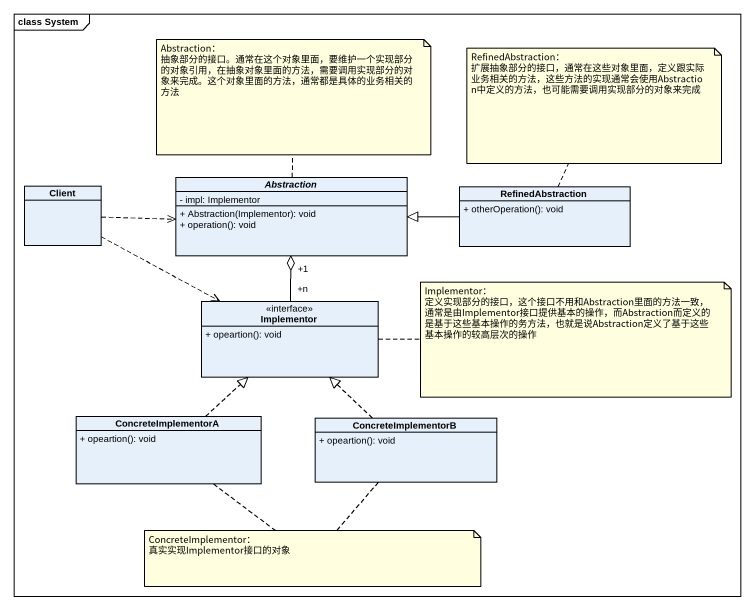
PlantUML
@startuml
mainframe class System
hide circle
hide empty members
skinparam classAttributeIconSize 0
abstract class Abstraction {
  - impl: Implementor
  + Abstraction(Implementor): void
  + operation(): void
}
class Client
class RefinedAbstraction {
  + otherOperation(): void
}
class Implementor <<interface>> {
  + opeartion(): void
}
class ConcreteImplementorA {
  + opeartion(): void
}
class ConcreteImplementorB {
  + opeartion(): void
}
Client .right.> Abstraction
Client .right.> Implementor
RefinedAbstraction -left-|> Abstraction
Implementor "+n" -up-o "+1" Abstraction
ConcreteImplementorA .up.|> Implementor
ConcreteImplementorB .up.|> Implementor
note top of Abstraction
  Abstraction：
  抽象部分的接口。通常在这个对象里面，要维护一个实现部分的对象引用，在抽象对象里面的方法，需要调用实现部分的对象来完成。这个对象里面的方法，通常都是具体的业务相关的方法
end note
note top of RefinedAbstraction
  RefinedAbstraction：
  扩展抽象部分的接口，通常在这些对象里面，定义跟实际业务相关的方法，这些方法的实现通常会使用Abstraction中定义的方法，也可能需要调用实现部分的对象来完成
end note
note right of Implementor
  Implementor：
  定义实现部分的接口，这个接口不用和Abstraction里面的方法一致，通常是由Implementor接口提供基本的操作，而Abstraction而定义的是基于这些基本操作的务方法，也就是说Abstraction定义了基于这些基本操作的较高层次的操作
end note
note as N4
  ConcreteImplementor：
  真实实现Implementor接口的对象
end note
N4 .. ConcreteImplementorA
N4 .. ConcreteImplementorB
@enduml
